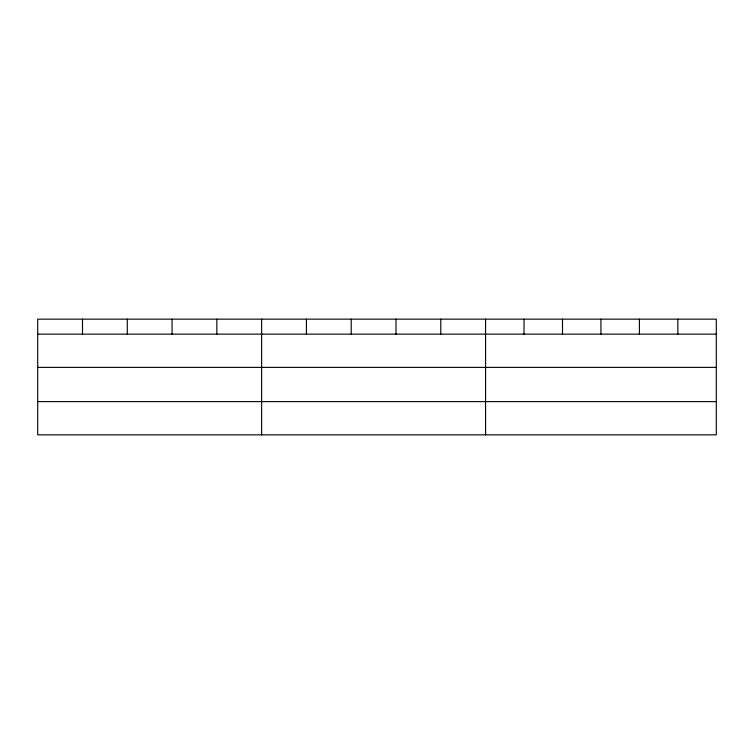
<?xml version="1.0" encoding="UTF-8"?>
<svg xmlns="http://www.w3.org/2000/svg" width="754" height="754" viewBox="0 0 754 754"><rect width="100%" height="100%" fill="white"/><g stroke="black" fill="none" stroke-linecap="round" stroke-linejoin="round"><path stroke-width="1.13" d="M716.3 367.377L716.3 319.149L37.7 319.149L37.7 434.851L716.3 434.851L716.3 367.377L37.7 367.377M37.7 334.135L716.3 334.135M37.7 401.618L716.3 401.618M677.846 319.149L677.846 334.135M639.392 319.149L639.392 334.135M600.938 319.149L600.938 334.135M562.484 319.149L562.484 334.135M524.03 319.149L524.03 334.135M485.576 319.149L485.576 434.851M440.788 319.149L440.788 334.135M396.001 319.149L396.001 334.135M351.213 319.149L351.213 334.135M306.426 319.149L306.426 334.135M261.638 319.149L261.638 434.851M216.85 319.149L216.85 334.135M172.063 319.149L172.063 334.135M127.275 319.149L127.275 334.135M82.488 319.149L82.488 334.135"/></g></svg>
